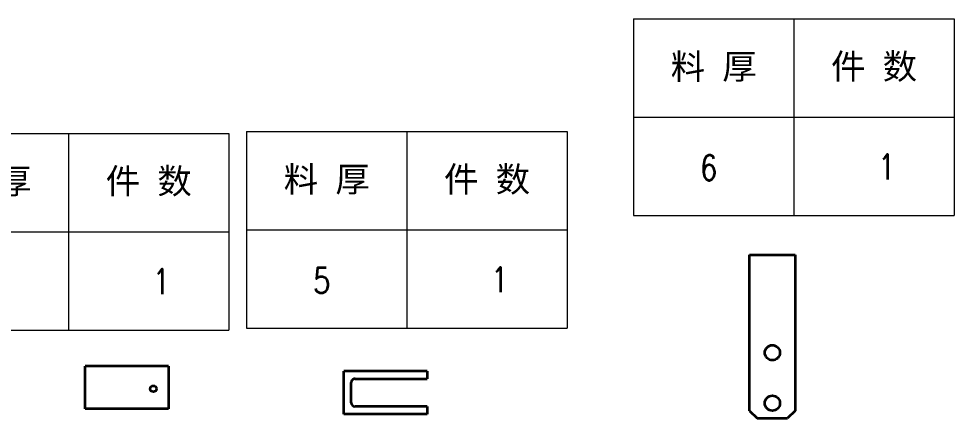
# Model space of a CAD drawing. Header units: millimetres. Extents: x -51192 to 104182, y -50696 to 36518.
# Drawn here: x -49932.3 to -49561.9, y 35897.8 to 36056.1 of the extents above; entities that cross this region are included whole.
import ezdxf
from ezdxf.enums import TextEntityAlignment as Align

# ---------------------------------------------------------------- set-up
doc = ezdxf.new("R2010")
doc.units = ezdxf.units.MM
doc.header["$LTSCALE"] = 0.5
doc.layers.add('标注线', color=3, linetype='Continuous', lineweight=18)
doc.layers.add('粗实线', color=7, linetype='Continuous', lineweight=35)
doc.styles.add('DIM', font='romans.shx', dxfattribs={"width": 0.8, "bigfont": 'bigfont.shx'})
doc.styles.get("Standard").update_dxf_attribs({"font": 'simplex.shx'})

# ---------------------------------------------------------------- blocks, each defined once
blk = doc.blocks.new('*T142')
at = {"color": 0, "linetype": 'ByBlock', "lineweight": -2, "transparency": 16777216}
for p, q in [((0, 0), (127, 0)), ((0, 0), (0, -78)), ((63.5, 0), (63.5, -78)), ((127, 0), (127, -78)), ((0, -39), (127, -39)), ((0, -78), (127, -78))]:
    blk.add_line(p, q, dxfattribs=at)
at = {"color": 0, "transparency": 16777216, "char_height": 10, "width": 60.5, "attachment_point": 5}
for s, insert in [('{\\fSimSun|b0|i0|c134|p2;料 厚}', (31.75, -19.5)), ('{\\fSimSun|b0|i0|c134|p2;件 数}', (95.25, -19.5))]:
    blk.add_mtext(s, dxfattribs=dict(at, insert=insert))
blk = doc.blocks.new('拆图参数')
blk.add_blockref('*T142', (-63.5, 78))
at = {"style": 'DIM', "width": 0.8}
blk.add_attdef('6', text='', height=10, dxfattribs=at).set_placement((-37.13, 18.91), align=Align.MIDDLE_LEFT)
blk.add_attdef('1', text='', height=10, dxfattribs=at).set_placement((36.65, 19.27), align=Align.MIDDLE_CENTER)

msp = doc.modelspace()

# ---------------------------------------------------------------- linework, layer by layer
at = {"layer": '粗实线', "lineweight": 35}
for p, q in [((-49642.898, 35900.75), (-49642.898, 35962.59)), ((-49624.898, 35962.59), (-49624.898, 35900.75)), ((-49872.962, 35918.443), (-49905.962, 35918.443))]:
    msp.add_line(p, q, dxfattribs=at)
at = {"layer": '粗实线', "lineweight": 35, "ltscale": 0.3}
for p, q in [((-49642.898, 35962.59), (-49624.898, 35962.59)), ((-49639.898, 35897.75), (-49627.898, 35897.75))]:
    msp.add_line(p, q, dxfattribs=at)
at = {"layer": '粗实线', "lineweight": 35, "ltscale": 0.425}
for p, q in [((-49905.962, 35901.443), (-49905.962, 35918.443)), ((-49872.962, 35918.443), (-49872.962, 35901.443)), ((-49770.619, 35916.433), (-49803.619, 35916.433)), ((-49803.619, 35899.433), (-49803.619, 35916.433)), ((-49770.619, 35916.433), (-49770.619, 35913.433)), ((-49800.619, 35903.933), (-49800.619, 35911.933)), ((-49799.119, 35913.433), (-49770.619, 35913.433)), ((-49770.619, 35902.433), (-49799.119, 35902.433)), ((-49770.619, 35902.433), (-49770.619, 35899.433)), ((-49770.619, 35899.433), (-49803.619, 35899.433))]:
    msp.add_line(p, q, dxfattribs=at)
at = {"layer": '粗实线', "lineweight": 35, "ltscale": 0.125}
msp.add_line((-49872.962, 35901.443), (-49905.962, 35901.443), dxfattribs=at)
at = {"layer": '粗实线', "lineweight": 35, "ltscale": 0.106066}
for p, q in [((-49642.898, 35900.75), (-49639.898, 35897.75)), ((-49624.898, 35900.75), (-49627.898, 35897.75))]:
    msp.add_line(p, q, dxfattribs=at)
at = {"layer": '粗实线', "lineweight": 35}
for centre, radius in [((-49633.898, 35923.75), 3), ((-49878.962, 35909.443), 1.229), ((-49633.898, 35903.75), 3)]:
    msp.add_circle(centre, radius, dxfattribs=at)
at = {"layer": '粗实线', "lineweight": 35, "ltscale": 0.425}
for centre, start, end in [((-49799.119, 35911.933), 90.00003, 180.00004), ((-49799.119, 35903.933), 180.00004, 270.00003)]:
    msp.add_arc(centre, 1.5, start, end, dxfattribs=at)

# ---------------------------------------------------------------- block references
at = {"layer": '标注线'}
for p, values in [((-49625.37, 35978.138), {'1': '1', '6': '6'}), ((-49778.585, 35933.436), {'1': '1', '6': '5'}), ((-49912.536, 35932.697), {'1': '1', '6': '3'})]:
    msp.add_blockref('拆图参数', p, dxfattribs=at).add_auto_attribs(values)

doc.saveas('drawing.dxf')
